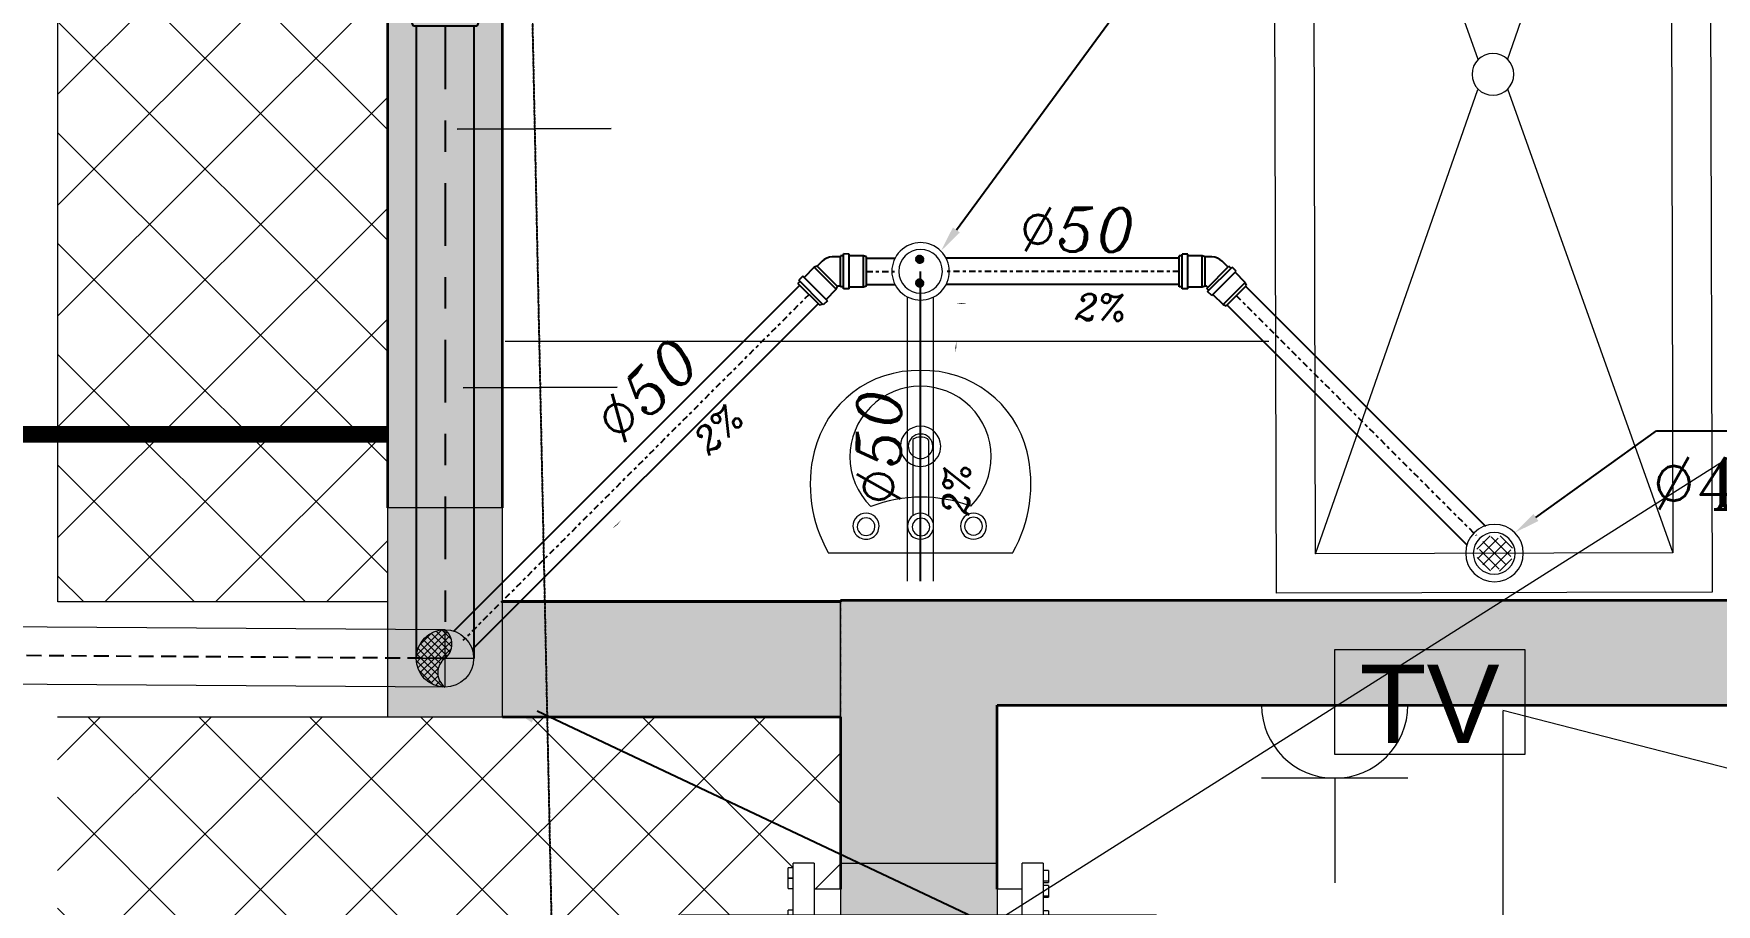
# Model space of a CAD drawing. Header units: centimetres. Extents: x 14435 to 32127, y -4289 to 2500.
# Drawn here: x 25837.7 to 26159.6, y -705.8 to -539.1 of the extents above; entities that cross this region are included whole.
import ezdxf
from ezdxf import colors
from ezdxf.entities.mleader import LeaderData, LeaderLine
from ezdxf.enums import TextEntityAlignment as Align
from ezdxf.lldxf.tags import DXFTag
from ezdxf.math import Vec2, Vec3

# ---------------------------------------------------------------- set-up
doc = ezdxf.new("R2010")
doc.units = ezdxf.units.CM
for name, pattern in [('Center', [29.999999, 12, -6, 6, -6]), ('Dash Tiny', [0.12, 0.06, -0.06]), ('Hidden', [0.714375, 0.47625, -0.238125])]:
    doc.linetypes.add(name, pattern=pattern)
for name, color, linetype in [('A', 251, 'Continuous'), ('biov 110', 252, 'Continuous'), ('biov center', 130, 'Hidden'), ('BIUV', 4, 'Continuous'), ('cold water', 150, 'Continuous'), ('FITTINGS', 7, 'Continuous'), ('hot water', 1, 'Continuous'), ('INS', 1, 'Continuous'), ('M-DR-FITTING', 150, 'Continuous'), ('num of plumbing', 250, 'Continuous')]:
    doc.layers.add(name, color=color, linetype=linetype)
for name, color, linetype, lineweight in [('A-ANNO-NOTE', 7, 'Continuous', 5), ('A-DETL', 7, 'Continuous', 5), ('A-FLOR', 7, 'Continuous', 13), ('A-FLOR-PATT', 7, 'Continuous', 13), ('A-GLAZ', 7, 'Continuous', 13), ('A-WALL', 7, 'Continuous', 13), ('A-WALL-PATT', 7, 'Continuous', 35), ('I-WALL', 7, 'Continuous', 13), ('P-SANR-FIXT', 7, 'Continuous', 5)]:
    doc.layers.add(name, color=color, linetype=linetype, lineweight=lineweight)
for name, color, linetype, lineweight, true_color in [('PDF_0-BOUNDARY-BUILDING', 240, 'Continuous', 5, 0xff003f), ('PDF_C1660_0_1', 3, 'Continuous', 5, 0x00ff00), ('PDF_M1509', 251, 'Continuous', 5, 0x656565), ('מפת מדידה_dwg', 8, 'Continuous', 5, 0x767676)]:
    doc.layers.add(name, color=color, linetype=linetype, lineweight=lineweight, true_color=true_color)
doc.styles.add('Arial_3', font='arial.ttf', dxfattribs={"height": 15})
doc.styles.add('italic1', font='italic.shx', dxfattribs={"height": 30})
doc.styles.add('rom', font='romant')
tags = doc.linetypes.add('WATER', pattern='A,7.5,-1.155096,["Water",Standard,S=1.5,R=0,X=0,Y=-0.35773],-8.414339,7.5', length=24.569435).pattern_tags.tags
tags[6] = DXFTag(74, 10)
pattern_1 = [(45, (59207.066, -9548.803), (-10.6066, 10.6066), []), (135, (59207.066, -9548.803), (-10.6066, -10.6066), [])]

# ---------------------------------------------------------------- blocks, each defined once
blk = doc.blocks.new('2D מקלחון - M_Shower Stall-2D-1111345-קרקע פיתוח')
at = {"layer": 'P-SANR-FIXT'}
for p, q in [((0, 0), (0, 83.36)), ((0, 83.36), (198.23, 83.36)), ((7.5, 75.86), (96.31, 44.58)), ((7.5, 7.5), (7.5, 75.86)), ((7.5, 75.86), (190.91, 75.86)), ((190.91, 75.86), (102.1, 44.58)), ((190.91, 75.86), (190.91, 7.5)), ((96.44, 38.92), (7.5, 7.5)), ((101.97, 38.92), (190.91, 7.5)), ((190.91, 7.5), (7.5, 7.5)), ((198.01, 0), (0, 0))]:
    blk.add_line(p, q, dxfattribs=at)
for start, end in [(360, 180), (180, 360)]:
    blk.add_arc((99.2, 41.68), 4, start, end, dxfattribs=at)
blk = doc.blocks.new('כיור עגול - 440 x 350mm-175866-קרקע פיתוח')
at = {"layer": 'P-SANR-FIXT'}
for p, q in [((17.65, 0), (-17.65, 0)), ((17.65, 0), (-17.65, 0)), ((-1.5, -21.49), (-1.5, -7.07)), ((1.5, -21.49), (1.5, -7.07))]:
    blk.add_line(p, q, dxfattribs=at)
for centre, radius, start, end in [((5.33, -13.08), 26.44, 150.3649, 193.6351), ((5.33, -13.08), 26.44, 150.3649, 193.6351), ((-5.33, -13.08), 26.44, 346.3649, 29.6351), ((-10.13, -5.07), 2.5, 0, 180), ((0, -5.07), 2.5, 0, 180), ((10.43, -5.07), 2.5, 360, 180), ((-5.33, -13.08), 26.44, 346.3649, 29.6351), ((-10.13, -5.07), 2.5, 180, 0), ((-10.13, -5.07), 1.7, 360, 180), ((-10.13, -5.07), 1.7, 180, 360), ((0, -5.07), 2.5, 180, 0), ((-0.08, -4.92), 1.68, 90, 270), ((-0.08, -4.92), 1.68, 270, 90), ((10.43, -5.07), 2.5, 180, 360), ((10.43, -4.97), 1.7, 360, 180), ((10.43, -4.97), 1.7, 180, 360), ((0, -18.36), 13.5, 135.4629, 45.0556), ((-0.16, 16.03), 26.66, 249.1986, 291.3199), ((-0.59, -14.51), 20.35, 193.6351, 271.6558), ((-0.59, -14.51), 20.35, 193.6351, 271.6558), ((0, -20.36), 3.86, 360, 180), ((0, -20.36), 2.35, 360, 180), ((0.59, -14.51), 20.35, 268.3442, 346.3649), ((0.59, -14.51), 20.35, 268.3442, 346.3649), ((0, -20.36), 3.86, 180, 360), ((0, -20.36), 2.35, 180, 360)]:
    blk.add_arc(centre, radius, start, end, dxfattribs=at)
blk.add_ellipse((0, -21.49), major_axis=(-1.5, 0), ratio=0.428525, start_param=0, end_param=3.141593, dxfattribs=at)
blk = doc.blocks.new('mmd_za_8quot_1 - צינור אורור 4 _-1061366-קרקע פיתוח')
at = {"layer": 'A-GLAZ', "lineweight": 5}
for p, q in [((0, 45.5), (0, 24.8)), ((0, 43.5), (0, -43.5)), ((0, 15), (0, -15)), ((0, -25), (0, -45.5))]:
    blk.add_line(p, q, dxfattribs=at)
at = {"layer": 'A-GLAZ'}
for p, q in [((-10, 23.8), (-10, 19.8)), ((-10, 23.8), (10, 23.8)), ((-8.57, 24.8), (-8.57, 23.8)), ((-8.57, 24.8), (-6.57, 24.8)), ((-8.54, 24.8), (-8.57, 24.8)), ((-6.57, 24.8), (-6.61, 24.8)), ((-6.59, 24.8), (-6.3, 24.8)), ((-6.57, 23.8), (-6.57, 24.8)), ((-6.3, 24.8), (-6.33, 24.8)), ((-6.3, 23.8), (-6.3, 24.8)), ((-5.72, 24.8), (-5.72, 23.8)), ((-5.72, 24.8), (-3.72, 24.8)), ((-5.69, 24.8), (-5.72, 24.8)), ((-3.72, 24.8), (-3.76, 24.8)), ((-3.75, 24.8), (-3.48, 24.8)), ((-3.72, 23.8), (-3.72, 24.8)), ((-3.48, 24.8), (-3.51, 24.8)), ((-3.48, 23.8), (-3.48, 24.8)), ((-0.87, 24.8), (-0.87, 23.8)), ((-0.87, 24.8), (1.13, 24.8)), ((-0.83, 24.8), (-0.87, 24.8)), ((1.07, 24.8), (1.21, 24.8)), ((1.13, 24.8), (1.1, 24.8)), ((1.13, 23.8), (1.13, 24.8)), ((1.21, 24.8), (1.17, 24.8)), ((1.21, 23.8), (1.21, 24.8)), ((4.34, 24.8), (4.34, 23.8)), ((4.34, 24.8), (6.34, 24.8)), ((4.38, 24.8), (4.34, 24.8)), ((6.34, 24.8), (6.31, 24.8)), ((6.34, 23.8), (6.34, 24.8)), ((6.34, 24.8), (7.08, 24.8)), ((7.04, 24.8), (7.04, 23.8)), ((7.04, 24.8), (9.04, 24.8)), ((7.08, 24.8), (7.04, 24.8)), ((7.08, 24.8), (7.04, 24.8)), ((9.04, 24.8), (9.01, 24.8)), ((9.04, 23.8), (9.04, 24.8)), ((10, 19.8), (10, 23.8)), ((10, 19.8), (-10, 19.8)), ((-5, 19.8), (-5, 15)), ((5, 15), (5, 19.8)), ((-10, -15), (-10, 15)), ((-5, 15), (5, 15)), ((10, 15), (10, -15)), ((-5, -15), (-5, -20)), ((-5, -15), (5, -15)), ((5, -20), (5, -15)), ((-10, -20), (-10, -24)), ((-10, -20), (10, -20)), ((10, -24), (10, -20)), ((10, -24), (-10, -24)), ((-9.11, -24), (-9.11, -25)), ((-9.11, -25), (-9.08, -25)), ((-7.11, -25), (-9.11, -25)), ((-7.15, -25), (-7.11, -25)), ((-7.12, -24), (-7.12, -25)), ((-7.12, -24), (-7.12, -25)), ((-7.12, -25), (-7.08, -25)), ((-5.12, -25), (-7.12, -25)), ((-7.12, -25), (-7.08, -25)), ((-7.08, -25), (-7.12, -25)), ((-7.11, -25), (-7.11, -24)), ((-5.15, -25), (-5.12, -25)), ((-5.15, -25), (-5.12, -25)), ((-5.12, -25), (-5.15, -25)), ((-5.12, -25), (-5.12, -24)), ((-5.12, -25), (-5.12, -24)), ((-1, -24), (-1, -25)), ((-1, -24), (-1, -25)), ((-1, -25), (-0.97, -25)), ((1, -25), (-1, -25)), ((-1, -25), (-0.97, -25)), ((-0.97, -25), (-1, -25)), ((0.97, -25), (1, -25)), ((0.97, -25), (1, -25)), ((1, -25), (0.97, -25)), ((1, -25), (1, -24)), ((1, -25), (1, -24)), ((4.78, -24), (4.78, -25)), ((4.78, -25), (4.82, -25)), ((6.78, -25), (4.78, -25)), ((6.75, -25), (6.78, -25)), ((7.18, -25), (6.75, -25)), ((6.78, -25), (6.78, -24)), ((7.14, -25), (7.18, -25)), ((7.18, -25), (7.18, -24)), ((7.59, -24), (7.59, -25)), ((7.59, -25), (7.62, -25)), ((9.59, -25), (7.59, -25)), ((9.55, -25), (9.59, -25)), ((9.59, -25), (9.59, -24))]:
    blk.add_line(p, q, dxfattribs=at)
blk = doc.blocks.new('מפת מדידה_dwg-896485-קרקע פיתוח')
at = {"layer": 'PDF_0-BOUNDARY-BUILDING', "color": 231, "true_color": 0xffaabf, "flags": 128}
for points in [[(30993.61, 24871.5), (30966.1, 24882.08)], [(30976.68, 24824.94), (30949.17, 24835.52)]]:
    blk.add_lwpolyline(points, close=True, dxfattribs=at)
at = {"layer": 'PDF_C1660_0_1', "color": 9, "lineweight": 13, "true_color": 0xe1aab7, "flags": 128}
blk.add_lwpolyline([(31975.06, 24912.77), (32581.2, 24734.11), (32150.39, 23274.85), (31652.01, 23486.75), (31211.2, 23679.28), (30771.44, 23876.01), (30636.11, 23938.15), (31134.72, 25299.11), (31975.07, 24912.79)], dxfattribs=at)
at = {"layer": 'PDF_M1509', "color": 9, "lineweight": 13, "true_color": 0xcbcbcb, "flags": 128}
blk.add_lwpolyline([(29602.82, 24489.48), (30739.66, 24651.4), (31822.15, 24861.97)], dxfattribs=at)
blk = doc.blocks.new('pituah')
at = {"layer": 'A-FLOR-PATT', "lineweight": 5}
h = blk.add_hatch(dxfattribs=at)
h.set_pattern_fill('FP_45', color=256, style=0, pattern_type=2)
h.set_pattern_definition(pattern_1)
h.paths.add_polyline_path([(58564.6, -12090.7), (58714.27, -12090.7), (58714.27, -11966.78), (58709.27, -11966.78), (58709.27, -11971.7), (58705.27, -11971.7), (58705.27, -11971.26), (58704.27, -11971.16), (58704.27, -11969.33), (58705.27, -11969.33), (58705.27, -11968.85), (58704.27, -11968.75), (58704.27, -11966.52), (58705.27, -11966.52), (58705.27, -11962.67), (58704.27, -11962.57), (58704.27, -11960.74), (58705.27, -11960.74), (58705.27, -11956.55), (58704.27, -11956.45), (58704.27, -11954.62), (58704.27, -11954.56), (58704.27, -11952.63), (58705.27, -11952.63), (58705.27, -11951.7), (58709.27, -11951.7), (58709.27, -11856.78), (58714.27, -11856.78), (58714.27, -11797.78), (58709.27, -11797.78), (58709.27, -11802.78), (58705.27, -11802.78), (58705.27, -11802.33), (58704.27, -11802.23), (58704.27, -11800.4), (58705.27, -11800.4), (58705.27, -11799.92), (58704.27, -11799.82), (58704.27, -11797.6), (58705.27, -11797.6), (58705.27, -11793.75), (58704.27, -11793.65), (58704.27, -11791.81), (58705.27, -11791.81), (58705.27, -11787.63), (58704.27, -11787.53), (58704.27, -11785.7), (58704.27, -11785.63), (58704.27, -11783.7), (58705.27, -11783.7), (58705.27, -11782.78), (58709.27, -11782.78), (58709.27, -11787.78), (58714.27, -11787.78), (58714.27, -11754.78), (58564.5, -11754.78), (58564.5, -12090.7)], flags=0)
h.paths.add_polyline_path([(58615.36, -11732.78), (58627.61, -11732.78), (58627.61, -11616.9), (58624.61, -11616.9), (58624.61, -11550.9), (58627.61, -11550.9), (58627.61, -11479.25), (58564.6, -11479.25), (58564.6, -11732.78), (58570.74, -11732.78)], flags=0)
h = blk.add_hatch(dxfattribs=at)
h.set_pattern_fill('FP_45', color=256, style=0, pattern_type=2)
h.set_pattern_definition(pattern_1)
h.paths.add_polyline_path([(58564.6, -12090.7), (58714.27, -12090.7), (58714.27, -11966.78), (58709.27, -11966.78), (58709.27, -11971.7), (58705.27, -11971.7), (58705.27, -11971.26), (58704.27, -11971.16), (58704.27, -11969.33), (58705.27, -11969.33), (58705.27, -11968.85), (58704.27, -11968.75), (58704.27, -11966.52), (58705.27, -11966.52), (58705.27, -11962.67), (58704.27, -11962.57), (58704.27, -11960.74), (58705.27, -11960.74), (58705.27, -11956.55), (58704.27, -11956.45), (58704.27, -11954.62), (58704.27, -11954.56), (58704.27, -11952.63), (58705.27, -11952.63), (58705.27, -11951.7), (58709.27, -11951.7), (58709.27, -11856.78), (58714.27, -11856.78), (58714.27, -11797.78), (58709.27, -11797.78), (58709.27, -11802.78), (58705.27, -11802.78), (58705.27, -11802.33), (58704.27, -11802.23), (58704.27, -11800.4), (58705.27, -11800.4), (58705.27, -11799.92), (58704.27, -11799.82), (58704.27, -11797.6), (58705.27, -11797.6), (58705.27, -11793.75), (58704.27, -11793.65), (58704.27, -11791.81), (58705.27, -11791.81), (58705.27, -11787.63), (58704.27, -11787.53), (58704.27, -11785.7), (58704.27, -11785.63), (58704.27, -11783.7), (58705.27, -11783.7), (58705.27, -11782.78), (58709.27, -11782.78), (58709.27, -11787.78), (58714.27, -11787.78), (58714.27, -11754.78), (58564.5, -11754.78), (58564.5, -12090.7)], flags=0)
h.paths.add_polyline_path([(58615.36, -11732.78), (58627.61, -11732.78), (58627.61, -11616.9), (58624.61, -11616.9), (58624.61, -11550.9), (58627.61, -11550.9), (58627.61, -11479.25), (58564.6, -11479.25), (58564.6, -11732.78), (58570.74, -11732.78)], flags=0)
at = {"layer": 'A-WALL-PATT', "lineweight": 13, "true_color": 0x636466}
h = blk.add_hatch(color=251, dxfattribs=at)
h.paths.add_polyline_path([(59352.72, -12628.27), (59367.64, -12628.27), (59367.64, -12545.55), (59346.76, -12545.55), (59346.76, -12628.27), (59351.78, -12628.27)], flags=0)
h.paths.add_polyline_path([(58657.74, -12627.62), (58668.74, -12627.62), (58668.74, -12580.05), (58646.74, -12580.05), (58646.74, -12627.62)], flags=0)
h.paths.add_polyline_path([(59913.83, -12487.06), (59924.36, -12487.06), (59924.36, -12465.77), (59884.36, -12465.77), (59884.36, -12487.06), (59912.08, -12487.06)], flags=0)
h.paths.add_polyline_path([(60225.49, -12336.77), (60255.33, -12336.77), (60255.33, -12296.77), (60225.49, -12296.77), (60225.49, -12314.77)], flags=0)
h.paths.add_polyline_path([(59902.83, -12336.77), (59942.83, -12336.77), (59942.83, -12314.77), (59902.83, -12314.77), (59902.83, -12324.77)], flags=0)
h.paths.add_polyline_path([(58711.76, -12112.7), (58714.27, -12112.7), (58714.27, -12090.7), (58646.74, -12090.7), (58646.74, -12112.7), (58668.74, -12112.7)], flags=0)
h.paths.add_polyline_path([(58649.61, -11754.78), (58649.61, -11714.78), (58627.61, -11714.78), (58627.61, -11754.78)], flags=0)
h.paths.add_polyline_path([(60225.49, -11563.17), (60255.49, -11563.17), (60255.49, -11510.78), (60225.49, -11510.78), (60225.49, -11540.78)], flags=0)
h.paths.add_polyline_path([(59532.71, -11540.78), (59620.54, -11540.78), (59620.54, -11510.78), (59532.71, -11510.78), (59532.71, -11539.78)], flags=0)
h.paths.add_polyline_path([(59254.45, -11540.78), (59254.45, -11494.78), (59224.45, -11494.78), (59224.45, -11540.78), (59249.39, -11540.78)], flags=0)
h.paths.add_polyline_path([(58637.96, -11221.15), (58646.76, -11221.15), (58646.76, -11180.78), (58626.76, -11180.78), (58626.76, -11221.15), (58627.61, -11221.15)], flags=0)
at = {"layer": 'A-WALL-PATT', "lineweight": 13, "true_color": 0xc7c8ca}
h = blk.add_hatch(color=9, dxfattribs=at)
h.paths.add_polyline_path([(58636.94, -11714.78), (58649.61, -11714.78), (58649.61, -11613.9), (58627.61, -11613.9), (58627.61, -11714.78)], flags=0)
h.paths.add_polyline_path([(58645.95, -11553.9), (58649.61, -11553.9), (58649.61, -11456.98), (58627.61, -11456.98), (58627.61, -11553.9), (58638.61, -11553.9)], flags=0)
blk.add_hatch(color=9, dxfattribs=at).paths.add_polyline_path([(58714.27, -11754.78), (58714.27, -11732.78), (58649.61, -11732.78), (58649.61, -11754.78), (58707.15, -11754.78)], flags=0)
at = {"layer": 'A-WALL-PATT', "lineweight": 13, "true_color": 0x636466}
h = blk.add_hatch(color=251, dxfattribs=at)
h.paths.add_polyline_path([(58729.27, -12112.7), (58744.27, -12112.7), (58744.27, -11961.78), (58732.27, -11961.78), (58732.27, -12016.78), (58722.68, -12016.78), (58722.68, -11961.78), (58714.27, -11961.78), (58714.27, -12112.7), (58722.68, -12112.7)], flags=0)
h.paths.add_polyline_path([(58737.74, -11861.78), (58744.27, -11861.78), (58744.27, -11732.54), (58714.27, -11732.54), (58714.27, -11861.78), (58722.68, -11861.78), (58722.68, -11806.78), (58732.27, -11806.78), (58732.27, -11861.78), (58734.08, -11861.78)], flags=0)
blk.add_hatch(color=251, dxfattribs=at).paths.add_polyline_path([(58768.34, -11752.54), (58954.22, -11752.54), (58954.22, -11732.54), (58744.27, -11732.54), (58744.27, -11752.54)], flags=0)
at = {"layer": 'A-ANNO-NOTE'}
for p, q in [((58808.77, -11741.96), (58808.77, -11761.96)), ((58845.27, -11741.96), (58808.77, -11741.96)), ((58845.27, -11761.96), (58845.27, -11741.96)), ((58808.77, -11761.96), (58845.27, -11761.96)), ((58822.84, -11766.54), (58794.84, -11766.54)), ((58808.84, -11766.54), (58808.84, -11786.54))]:
    blk.add_line(p, q, dxfattribs=at)
blk.add_arc((58808.84, -11752.54), 14, 180, 0, dxfattribs=at)
at = {"layer": 'A-DETL', "linetype": 'Dash Tiny'}
for p, q in [((58627.61, -11178.78), (58627.61, -11754.78)), ((58714.27, -11732.54), (58714.27, -12090.7)), ((58627.61, -11754.78), (58714.27, -11754.78))]:
    blk.add_line(p, q, dxfattribs=at)
at = {"layer": 'A-DETL', "color": 1, "linetype": 'Hidden', "lineweight": 25, "true_color": 0xff0000}
blk.add_line((58646.27, -11193), (58676.96, -12642.34), dxfattribs=at)
at = {"layer": 'A-DETL'}
for p, q in [((58650.14, -11682.89), (58796.25, -11682.89)), ((58649.61, -11714.78), (58627.61, -11714.78)), ((58627.61, -11714.78), (58627.61, -11754.78)), ((58649.61, -11754.78), (58649.61, -11714.78)), ((58627.61, -11754.78), (58649.61, -11754.78)), ((58840.98, -11753.53), (59075.27, -11813.7)), ((58840.98, -11753.72), (58840.98, -11813.72))]:
    blk.add_line(p, q, dxfattribs=at)
at = {"layer": 'A-DETL', "color": 1, "lineweight": 13, "true_color": 0xff0000}
blk.add_line((58627.61, -11711.78), (58627.61, -11691.78), dxfattribs=at)
at = {"layer": 'A-FLOR'}
for p, q in [((58564.6, -11732.78), (58564.6, -11479.25)), ((58627.61, -11732.78), (58564.6, -11732.78)), ((58649.61, -11732.54), (58714.27, -11732.54)), ((58564.5, -11754.78), (58627.61, -11754.78))]:
    blk.add_line(p, q, dxfattribs=at)
at = {"layer": 'A-WALL', "lineweight": 35}
for p, q in [((58714.27, -11732.54), (58714.27, -11732.78)), ((58884.45, -11732.54), (58714.27, -11732.54)), ((58714.27, -11754.78), (58714.27, -11787.78)), ((58744.27, -11787.78), (58744.27, -11752.54)), ((58744.27, -11752.54), (59075.22, -11752.54))]:
    blk.add_line(p, q, dxfattribs=at)
at = {"layer": 'A-WALL'}
blk.add_line((58714.27, -11754.78), (58714.27, -11732.78), dxfattribs=at)
at = {"layer": 'I-WALL', "lineweight": 35}
for p, q in [((58627.61, -11613.9), (58627.61, -11714.78)), ((58649.61, -11714.78), (58649.61, -11613.9)), ((58714.27, -11732.78), (58649.61, -11732.78)), ((58649.61, -11754.78), (58714.27, -11754.78))]:
    blk.add_line(p, q, dxfattribs=at)
at = {"layer": 'A-GLAZ', "rotation": 269.9999999999999}
blk.add_blockref('mmd_za_8quot_1 - צינור אורור 4 _-1061366-קרקע פיתוח', (58729.27, -11792.78), dxfattribs=at)
at = {"layer": 'P-SANR-FIXT'}
for name, p, rotation in [('2D מקלחון - M_Shower Stall-2D-1111345-קרקע פיתוח', (58881.04, -11730.92), 90.14700475425879), ('כיור עגול - 440 x 350mm-175866-קרקע פיתוח', (58729.61, -11723.38), 180)]:
    blk.add_blockref(name, p, dxfattribs=dict(at, rotation=rotation))
at = {"layer": 'מפת מדידה_dwg', "color": 31, "true_color": 0xffbfaa, "rotation": 21.33280097992486}
blk.add_blockref('מפת מדידה_dwg-896485-קרקע פיתוח', (38848.27, -46084.56), dxfattribs=at)
at = {"layer": 'A-ANNO-NOTE', "insert": (58813.61, -11744.81), "char_height": 15, "width": 32.0675, "attachment_point": 1, "style": 'Arial_3'}
blk.add_mtext('TV', dxfattribs=at)
blk = doc.blocks.new('*U741')
at = {"layer": 'biov 110', "color": 6, "lineweight": 5}
for p, q in [((8478.18, 4006.24), (8706.55, 4006.24)), ((8478.18, 3995.24), (8706.55, 3995.24))]:
    blk.add_line(p, q, dxfattribs=at)
at = {"layer": 'biov center', "color": 3, "ltscale": 6}
blk.add_lwpolyline([(8478.18, 4000.74), (8706.55, 4000.74)], dxfattribs=at)
blk = doc.blocks.new('*U762')
at = {"layer": 'FITTINGS', "color": 0}
for p, q in [((46.56, -7.55), (46.56, 4.55)), ((47.77, -8.08), (47.77, 5.08)), ((53.82, 5.81), (56.24, 5.81)), ((53.82, -8.81), (53.82, 5.81)), ((56.24, -8.81), (56.24, 5.81)), ((56.24, 5.08), (57.45, 5.08)), ((57.45, -8.08), (57.45, 5.08)), ((33.44, -1.39), (35.15, 0.32)), ((45.48, -10.01), (35.15, 0.32)), ((35.66, -0.19), (36.52, 0.67)), ((45.82, -8.64), (36.52, 0.67)), ((29.67, -6.18), (33.95, -1.9)), ((43.77, -11.72), (33.44, -1.39)), ((29.19, -7.41), (29.67, -6.18)), ((38.98, -15.49), (29.67, -6.18)), ((37.75, -15.97), (29.19, -7.41)), ((44.97, -9.5), (45.82, -8.64)), ((53.82, -8.81), (56.24, -8.81)), ((56.24, -8.08), (57.45, -8.08)), ((43.26, -11.21), (38.98, -15.49)), ((43.77, -11.72), (45.48, -10.01)), ((38.98, -15.49), (37.75, -15.97))]:
    blk.add_line(p, q, dxfattribs=at)
at = {"layer": 'FITTINGS', "color": 6}
for p, q in [((57.45, 4), (73.6, 4, 0)), ((29.58, -7.8), (-55.97, -93.35)), ((57.45, -7), (73.6, -7, 0)), ((37.36, -15.58), (-48.19, -101.13))]:
    blk.add_line(p, q, dxfattribs=at)
at = {"layer": 'FITTINGS', "color": 3, "linetype": 'Center'}
for p, q in [((57.45, -1.5), (70.87, -1.5, 0)), ((33.47, -11.69), (-52.08, -97.24))]:
    blk.add_line(p, q, dxfattribs=at)
at = {"layer": 'FITTINGS', "color": 0}
blk.add_lwpolyline([(36.89, 0.29), (39.38, 2.78, -0.198912), (43.66, 4.55), (46.56, 4.55), (47.77, 5.08), (53.82, 5.08)], format="xyb", dxfattribs=at)
blk.add_lwpolyline([(53.82, -8.08), (47.77, -8.08), (46.56, -7.55), (46.16, -7.55), (45.45, -8.27)], dxfattribs=at)
at = {"layer": 'M-DR-FITTING', "color": 0}
for radius, start, end in [(6.91, 0, 180), (6.2, 0, 180), (5.5, 0, 180), (6.91, 180, 360), (6.2, 180, 360), (5.5, 180, 0)]:
    blk.add_arc((77.78, -1.5, 0), radius, start, end, dxfattribs=at)
blk = doc.blocks.new('uky')
at = {"layer": 'INS', "color": 18, "lineweight": 5, "true_color": 0x000000}
for p, q in [((-5.29, 0.31), (-3.93, 1.67)), ((-5.28, 0.17), (-3.79, 1.67)), ((-5.27, 0.47), (-4.09, 1.66)), ((-5.26, 0.04), (-3.66, 1.65)), ((-5.24, -0.08), (-3.54, 1.62)), ((-5.23, 0.66), (-4.27, 1.62)), ((-5.2, -0.19), (-3.43, 1.59)), ((-5.16, -0.29), (-3.32, 1.54)), ((-5.14, 0.89), (-4.51, 1.53)), ((-5.11, -0.39), (-3.23, 1.5)), ((-5.06, -0.48), (-3.14, 1.44)), ((-5, -0.57), (-3.05, 1.38)), ((-4.93, -0.65), (-2.97, 1.31)), ((-4.86, -0.72), (-2.9, 1.24)), ((-4.78, -0.79), (-2.83, 1.16)), ((-4.7, -0.85), (-2.77, 1.08)), ((-4.61, -0.91), (-2.71, 0.99)), ((-4.51, -0.96), (-2.66, 0.9)), ((-4.41, -1.01), (-2.61, 0.8)), ((-4.31, -1.04), (-2.57, 0.69)), ((-4.19, -1.07), (-2.54, 0.57)), ((-4.06, -1.09), (-2.52, 0.45)), ((-3.93, -1.1), (-2.51, 0.31)), ((-3.78, -1.1), (-2.52, 0.16)), ((2.41, 0.31), (3.77, 1.67)), ((2.41, 0.17), (3.91, 1.67)), ((2.42, 0.47), (3.61, 1.66)), ((2.43, 0.04), (4.04, 1.65)), ((2.46, 0.66), (3.42, 1.62)), ((2.46, -0.08), (4.16, 1.62)), ((2.49, -0.19), (4.27, 1.59)), ((2.54, -0.29), (4.37, 1.54)), ((2.55, 0.89), (3.19, 1.53)), ((2.58, -0.39), (4.47, 1.5)), ((2.64, -0.48), (4.56, 1.44)), ((2.7, -0.57), (4.65, 1.38)), ((2.77, -0.65), (4.72, 1.31)), ((2.84, -0.72), (4.8, 1.24)), ((2.92, -0.79), (4.87, 1.16)), ((3, -0.85), (4.93, 1.08)), ((3.09, -0.91), (4.99, 0.99)), ((3.18, -0.96), (5.04, 0.9)), ((3.28, -1.01), (5.08, 0.8)), ((3.39, -1.04), (5.12, 0.69)), ((3.51, -1.07), (5.15, 0.57)), ((3.63, -1.09), (5.17, 0.45)), ((3.77, -1.1), (5.18, 0.31)), ((3.92, -1.1), (5.18, 0.16)), ((-3.6, -1.07), (-2.54, -0.01)), ((-3.4, -1.01), (-2.61, -0.22)), ((-3.07, -0.83), (-2.79, -0.55)), ((4.09, -1.07), (5.15, -0.01)), ((4.3, -1.01), (5.09, -0.22)), ((4.63, -0.83), (4.91, -0.55))]:
    blk.add_line(p, q, dxfattribs=at)
blk.add_circle((0, 0), 7.09, dxfattribs=at)
at = {"layer": 'INS', "color": 5, "lineweight": 5}
blk.add_ellipse((0, 0), major_axis=(-6.59, 6.59), ratio=1, dxfattribs=at)
blk = doc.blocks.new('*U763')
at = {"layer": 'FITTINGS', "color": 0}
for p, q in [((-426.6, -168), (-426.6, -113)), ((-421.1, -170.4), (-421.1, -110.6)), ((-393.6, -107.3), (-382.6, -107.3)), ((-393.6, -173.7), (-393.6, -107.3)), ((-382.6, -173.7), (-382.6, -107.3)), ((-382.6, -110.6), (-377.1, -110.6)), ((-377.1, -170.4), (-377.1, -110.6)), ((-503.3, -161.8), (-483.9, -142.3)), ((-486.2, -140), (-478.4, -132.2)), ((-439.2, -187), (-486.2, -140)), ((-431.5, -179.2), (-478.4, -132.2)), ((-476.1, -134.6), (-472.2, -130.7)), ((-429.9, -173), (-472.2, -130.7)), ((-505.5, -167.4), (-503.3, -161.8)), ((-466.6, -206.3), (-505.5, -167.4)), ((-461, -204.1), (-503.3, -161.8)), ((-441.6, -184.6), (-461, -204.1)), ((-439.2, -187), (-431.5, -179.2)), ((-433.8, -176.9), (-429.9, -173)), ((-393.6, -173.7), (-382.6, -173.7)), ((-382.6, -170.4), (-377.1, -170.4)), ((-461, -204.1), (-466.6, -206.3))]:
    blk.add_line(p, q, dxfattribs=at)
at = {"layer": 'FITTINGS', "color": 5}
for p, q in [((-377.1, -115.5), (68.7, -115.5)), ((-503.7, -169.1), (-963, -628.4)), ((-377.1, -165.5), (68.7, -165.5)), ((-468.4, -204.5), (-927.6, -663.7))]:
    blk.add_line(p, q, dxfattribs=at)
at = {"layer": 'FITTINGS', "color": 3, "linetype": 'Center'}
for p, q in [((-377.1, -140.5), (68.7, -140.5)), ((-486.1, -186.8), (-945.3, -646))]:
    blk.add_line(p, q, dxfattribs=at)
at = {"layer": 'FITTINGS', "color": 0}
blk.add_lwpolyline([(-470.5, -132.4), (-459.2, -121.1, -0.198912), (-439.8, -113), (-426.6, -113), (-421.1, -110.6), (-393.6, -110.6)], format="xyb", dxfattribs=at)
blk.add_lwpolyline([(-393.6, -170.4), (-421.1, -170.4), (-426.6, -168), (-428.4, -168), (-431.6, -171.3)], dxfattribs=at)
blk = doc.blocks.new('A$C41AC0131')
at = {"layer": 'BIUV', "color": 5, "ltscale": 40}
blk.add_lwpolyline([(0, 11.3, 0, 16.3, 0), (57, 8.1, 0, 0, 0), (81.5, 7, 0, 0, 0)], format="xyseb", dxfattribs=at)
blk = doc.blocks.new('A$C38873827')
at = {"color": 7, "rotation": 87.25165573860627}
blk.add_blockref('A$C41AC0131', (13.5, -0.5), dxfattribs=at)
blk = doc.blocks.new('3wre')
at = {"layer": 'INS', "color": 18, "lineweight": 5, "true_color": 0x000000}
for p, q in [((-0.7, 3.06), (-3.01, 0.75)), ((3.06, 0.7), (0.75, 3.01)), ((0.57, -2.84), (-2.86, 0.58)), ((0.82, 2.77), (-2.62, -0.66)), ((2.03, 2.03), (-2.03, -2.03)), ((2.03, -2.03), (-2.03, 2.03)), ((2.77, -0.82), (-0.66, 2.62)), ((2.84, 0.57), (-0.58, -2.86)), ((-0.89, -3.14), (-3.03, -1)), ((3.14, -0.89), (1, -3.03))]:
    blk.add_line(p, q, dxfattribs=at)
at = {"layer": 'INS', "color": 5, "lineweight": 5}
blk.add_circle((0, 0), 5, dxfattribs=at)
at = {"layer": 'INS', "color": 18, "lineweight": 5, "true_color": 0x000000}
blk.add_circle((0.05, 0.05), 3.63, dxfattribs=at)
blk = doc.blocks.new('*U764')
at = {"layer": 'FITTINGS', "color": 0}
for p, q in [((35, -27.6), (35, 32.3)), ((62.5, 35.6), (73.5, 35.6)), ((62.5, -30.9), (62.5, 35.6)), ((73.5, -30.9), (73.5, 35.6)), ((73.5, 32.3), (79, 32.3)), ((79, -27.6), (79, 32.3)), ((-47.2, -18.9), (-27.8, 0.5)), ((-30.1, 2.8), (-22.4, 10.6)), ((16.8, -44.1), (-30.1, 2.8)), ((24.6, -36.4), (-22.4, 10.6)), ((-20, 8.3), (-16.1, 12.2)), ((26.2, -30.1), (-16.1, 12.2)), ((29.5, -25.2), (29.5, 29.8)), ((-49.4, -24.5), (-47.2, -18.9)), ((-10.5, -63.4), (-49.4, -24.5)), ((-4.9, -61.2), (-47.2, -18.9)), ((22.3, -34), (26.2, -30.1)), ((62.5, -30.9), (73.5, -30.9)), ((73.5, -27.6), (79, -27.6)), ((-4.9, -61.2), (-10.5, -63.4)), ((14.5, -41.8), (-4.9, -61.2)), ((16.8, -44.1), (24.6, -36.4))]:
    blk.add_line(p, q, dxfattribs=at)
at = {"layer": 'FITTINGS', "color": 5}
for p, q in [((79, 27.3), (1015.1, 27.3)), ((-47.7, -26.3), (-86.3, -65)), ((79, -22.7), (1015.1, -22.7)), ((-12.3, -61.7), (-51, -100.3))]:
    blk.add_line(p, q, dxfattribs=at)
at = {"layer": 'FITTINGS', "color": 3, "linetype": 'Center'}
for p, q in [((79, 2.3), (1015.1, 2.3)), ((-30, -44), (-68.6, -82.6))]:
    blk.add_line(p, q, dxfattribs=at)
at = {"layer": 'FITTINGS', "color": 0}
blk.add_lwpolyline([(-14.4, 10.5), (-3.1, 21.8, -0.198912), (16.3, 29.8), (29.5, 29.8), (35, 32.3), (62.5, 32.3)], format="xyb", dxfattribs=at)
blk.add_lwpolyline([(62.5, -27.6), (35, -27.6), (29.5, -25.2), (27.7, -25.2), (24.5, -28.4)], dxfattribs=at)
blk = doc.blocks.new('*U765')
at = {"layer": 'biov 110', "color": 5, "lineweight": 5}
for p, q in [((8478.18, 3899.65), (8532.59, 3899.65)), ((8478.18, 3894.65), (8532.59, 3894.65))]:
    blk.add_line(p, q, dxfattribs=at)
at = {"layer": 'biov center', "color": 3, "ltscale": 2}
blk.add_lwpolyline([(8478.18, 3897.15), (8532.59, 3897.15)], dxfattribs=at)
blk = doc.blocks.new('_TagCircle - Metric')
at = {"color": 0, "linetype": 'ByBlock', "lineweight": -2, "transparency": 16777216}
blk.add_circle((0, 0), 4, dxfattribs=at)
at = {"color": 0, "transparency": 16777216}
blk.add_attdef('TAGNUMBER', text='', height=3, dxfattribs=at).set_placement((0, -1.5), align=Align.CENTER)

msp = doc.modelspace()

# ---------------------------------------------------------------- block references
msp.add_blockref('pituah', (-32722.21, 11084.93))

# ---------------------------------------------------------------- next in the draw order: linework, layer by layer
msp.add_lwpolyline([(26007.4, -643.92), (26007.4, -584.61)])
at = {"layer": 'cold water', "linetype": 'WATER', "lineweight": 15, "ltscale": 0.08, "const_width": 3.2}
msp.add_lwpolyline([(25770.74, -615.81), (25905.4, -615.81)], dxfattribs=at)
at = {"layer": 'hot water', "color": 6, "lineweight": 15, "ltscale": 20}
msp.add_circle((25916.4, -658.69), 5.5, dxfattribs=at)
at = {"layer": 'num of plumbing', "lineweight": 0}
for p, q in [((25910.93, -658.11), (25915.82, -653.22)), ((25915.83, -653.22), (25916.4, -653.79)), ((25916.4, -653.19), (25916.4, -664.19)), ((25911.5, -656.19), (25913.9, -653.79)), ((25911.7, -658.69), (25916.4, -653.99)), ((25911.7, -655.83), (25914.56, -658.69)), ((25912.28, -655.06), (25915.91, -658.69)), ((25912.97, -654.4), (25916.4, -657.84)), ((25913.05, -658.69), (25916.4, -655.33)), ((25913.77, -653.86), (25916.4, -656.49)), ((25914.72, -653.46), (25916.4, -655.14)), ((25916.4, -653.99), (25916.82, -653.57)), ((25916.4, -653.79), (25917.63, -655.02)), ((25916.4, -655.33), (25917.37, -654.36)), ((25916.4, -655.14), (25917.71, -656.45)), ((25916.4, -656.68), (25917.71, -655.38)), ((25916.4, -656.49), (25917.39, -657.48)), ((25921.9, -658.69), (25910.9, -658.69)), ((25910.92, -659.09), (25916.01, -664.18)), ((25910.95, -659.44), (25911.7, -658.69)), ((25910.98, -657.8), (25911.87, -658.69)), ((25911.22, -660.52), (25913.05, -658.69)), ((25911.26, -656.74), (25913.22, -658.69)), ((25911.64, -661.44), (25914.39, -658.69)), ((25911.87, -658.69), (25915.09, -661.91)), ((25912.2, -662.23), (25915.74, -658.69)), ((25913.22, -658.69), (25915.15, -660.63)), ((25914.39, -658.69), (25916.4, -656.68)), ((25914.56, -658.69), (25915.54, -659.67)), ((25915.74, -658.69), (25916.4, -658.03)), ((25915.91, -658.69), (25916.14, -658.92)), ((25916.4, -658.03), (25917.65, -656.78)), ((25916.4, -657.84), (25916.85, -658.28)), ((25911.35, -660.87), (25914.23, -663.74)), ((25912.87, -662.91), (25915.15, -660.63)), ((25913.66, -663.46), (25915.1, -662.02)), ((25914.59, -663.88), (25915.44, -663.03)), ((25915.68, -664.14), (25916, -663.82))]:
    msp.add_line(p, q, dxfattribs=at)
msp.add_circle((25916.4, -658.69), 5.5, dxfattribs=at)
for centre, start, end in [((25914.27, -655.94), 307.761, 52.239), ((25918.53, -661.44), 127.761, 232.239)]:
    msp.add_arc(centre, 3.48, start, end, dxfattribs=at)

# ---------------------------------------------------------------- next in the draw order: block references
for name, p, rotation in [('*U762', (25884.51, -553.11), 45.00000000003446), ('*U765', (29904.55, -9122.09), 89.99999999999999)]:
    msp.add_blockref(name, p, dxfattribs=dict(rotation=rotation))
at = {"xscale": -0.1, "yscale": 0.1, "zscale": 0.1}
for name, p, rotation in [('*U764', (25991.81, -583.62), 44.99999999998521), ('*U763', (26019.17, -570.56), 359.9999999999753)]:
    msp.add_blockref(name, p, dxfattribs=dict(at, rotation=rotation))
at = {"xscale": -1, "rotation": 359.6229115937814}
msp.add_blockref('*U741', (34368.07, -4715.14), dxfattribs=at)
at = {"layer": 'BIUV', "color": 7, "lineweight": 5, "yscale": 0.2519999999999997, "zscale": 0.2519999999999997}
for p, xscale, rotation in [((26015.18, -591.39, 25009.09), -0.251999999999999, 263.2108913302377), ((26013.5, -599.15, 25009.09), -0.251999999999999, 173.2108913302377), ((25949.75, -633.56, 25009.09), -0.2519999999999991, 308.2108913302337)]:
    msp.add_blockref('A$C38873827', p, dxfattribs=dict(at, xscale=xscale, rotation=rotation))
at = {"layer": 'INS', "color": 0, "rotation": 89.99999999998745}
for name, p, xscale, yscale, zscale in [('uky', (26007.4, -584.61), -0.589873670861448, 0.589873670861448, 0.589873670861448), ('3wre', (26117.19, -638.54), -1.100786755661464, 1.100786755661464, 1.100786755661464)]:
    msp.add_blockref(name, p, dxfattribs=dict(at, xscale=xscale, yscale=yscale, zscale=zscale))

# ---------------------------------------------------------------- next in the draw order: texts
at = {"layer": 'BIUV', "color": 5, "lineweight": 5, "style": 'italic1'}
for s, height, rotation, p in [('%%C50', 8.4, 359.5068, (26026.23, -580.73, 25011.78)), ('2%%%', 5.04, 358.7558, (26036.9, -593.9, 0)), ('%%C50', 8.4, 44.5068, (25950.04, -618.21, 25011.78)), ('%%C50', 8.4, 89.5068, (26003.53, -629.43, 25011.78)), ('2%%%', 5.04, 43.7558, (25966.89, -619.98, 0)), ('2%%%', 5.04, 88.7558, (26016.7, -631.37, 0))]:
    msp.add_text(s, height=height, rotation=rotation, dxfattribs=at).set_placement(p)
at = {"layer": 'INS', "color": 6, "lineweight": 5, "style": 'rom'}
msp.add_text('%%C4/2"', height=9.988, dxfattribs=at).set_placement((26147.22, -630.18))

# ---------------------------------------------------------------- next in the draw order: leaders
at = {"layer": 'A', "color": 6, "linetype": 'Continuous', "lineweight": 9}
ml = msp.add_multileader_mtext('Standard', dxfattribs=at)
ml.set_content('')
ml.set_leader_properties()
ml.build(insert=Vec2(0, 0))
ml.multileader.update_dxf_attribs({"text_right_attachment_type": 6, "dogleg_length": 0.36, "arrow_head_size": 5})
ctx = ml.context
ctx.base_point, ctx.char_height, ctx.arrow_head_size, ctx.landing_gap_size, ctx.plane_origin, ctx.plane_x_axis, ctx.plane_y_axis = Vec3(26141.43, -509.49), 0.18, 5, 0.09, Vec3(26574.09, -288.94), Vec3(-1, 0), Vec3(0, -1)
ctx.right_attachment = 6
notes = []
notes.append((ctx, [(0, (1, 1, 0), (26063.58, -509.49), (1, 0), 77.85, [(0, [(26011.29, -580.72)], 0, [])])]))
ctx.mtext, ml.multileader.dxf.content_type = None, 0
ml = msp.add_multileader_mtext('Standard', dxfattribs=at)
ml.set_content('')
ml.set_leader_properties()
ml.build(insert=Vec2(0, 0))
ml.multileader.update_dxf_attribs({"text_right_attachment_type": 6, "dogleg_length": 0.36, "arrow_head_size": 5})
ctx = ml.context
ctx.base_point, ctx.char_height, ctx.arrow_head_size, ctx.landing_gap_size, ctx.plane_origin = Vec3(26194.47, -615.12), 0.18, 5, 0.09, Vec3(26006.63, -575.97)
ctx.right_attachment = 6
notes.append((ctx, [(1, (1, 1, 0), (26148.17, -615.12), (1, 0), 46.3, [(0, [(26121.05, -634.63)], 0, [])])]))
ctx.mtext, ml.multileader.dxf.content_type = None, 0
at = {"layer": 'num of plumbing', "lineweight": 13}
ml = msp.add_multileader_block('Standard', dxfattribs=at)
ml.set_content('_TagCircle - Metric', color=256, scale=5)
ml.set_attribute('TAGNUMBER', '2', width=0)
ml.set_leader_properties()
ml.build(insert=Vec2(0, 0))
ml.multileader.update_dxf_attribs({"text_right_attachment_type": 6, "dogleg_length": 0.36, "arrow_head_size": 15, "scale": 5})
ctx = ml.context
ctx.base_point, ctx.scale, ctx.char_height, ctx.arrow_head_size, ctx.landing_gap_size, ctx.plane_origin = Vec3(26255.72, -757.59), 5, 0.9, 15, 0.45, Vec3(25973.34, -723.22)
ctx.right_attachment = 6
notes.append((ctx, [(1, (1, 1, 0), (26122.19, -757.59), (1, 0), 133.53, [(0, [(25920.52, -662.34)], 0, [])])]))
ctx.block.insert = Vec3(26275.72, -757.59)
for ctx, leaders in notes:
    for number, flags, end, landing, length, lines in leaders:
        leader = LeaderData()
        leader.index, (leader.has_last_leader_line, leader.has_dogleg_vector, leader.attachment_direction) = number, flags
        leader.last_leader_point, leader.dogleg_vector, leader.dogleg_length = Vec3(end), Vec3(landing), length
        for number, points, colour, breaks in lines:
            line = LeaderLine()
            line.index, line.vertices, line.color, line.breaks = number, Vec3.list(points), colors.encode_raw_color(colour), breaks
            leader.lines.append(line)
        ctx.leaders.append(leader)

doc.saveas('drawing.dxf')
